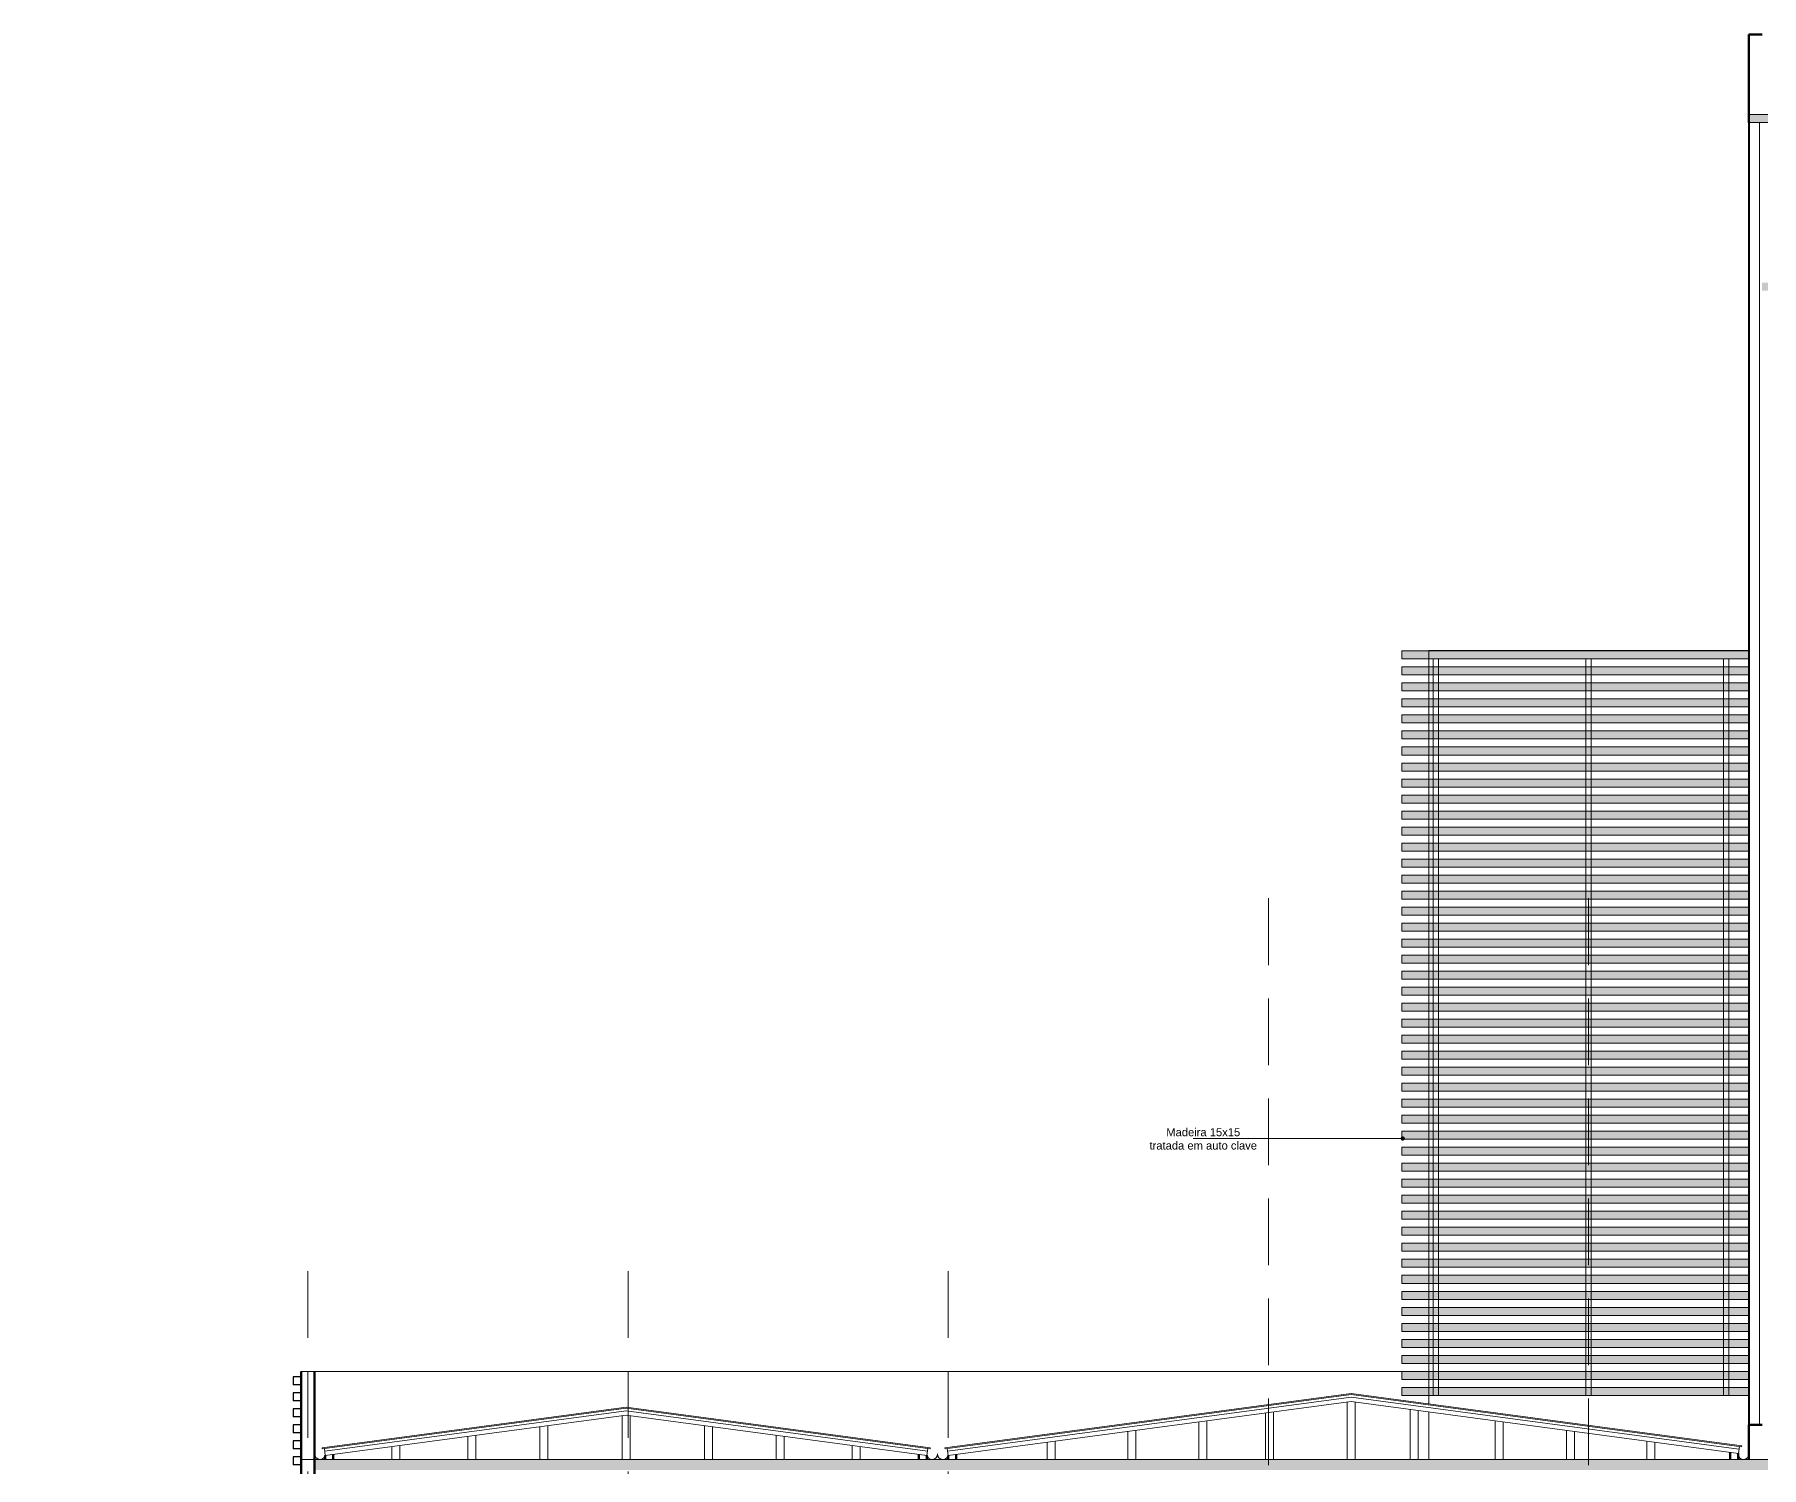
# Model space of a CAD drawing. Header units: millimetres. Extents: x 1135 to 1350, y 205 to 283.
# Drawn here: x 1145.87 to 1178.24, y 228.65 to 255.5 of the extents above; entities that cross this region are included whole.
import ezdxf

# ---------------------------------------------------------------- set-up
doc = ezdxf.new("R2010")
doc.units = ezdxf.units.MM
doc.header["$LTSCALE"] = 10
doc.linetypes.add('DASHED2', pattern=[0.375, 0.25, -0.125])
for name, color, linetype, lineweight in [('cinza 03', 252, 'Continuous', 13), ('COTA', 90, 'Continuous', 9), ('HACHT', 90, 'Continuous', 9), ('linha estutura', 252, 'Continuous', 13), ('PAREDES', 50, 'Continuous', 50), ('PAREDES 2', 50, 'Continuous', 50), ('pn 02', 16, 'Continuous', 20), ('pn 04', 130, 'Continuous', 40), ('PN-01', 90, 'Continuous', 13), ('PN-03', 180, 'Continuous', 30)]:
    doc.layers.add(name, color=color, linetype=linetype, lineweight=lineweight)
doc.styles.get("Standard").update_dxf_attribs({"font": 'simplex.shx'})

msp = doc.modelspace()

# ---------------------------------------------------------------- hatches: boundary and pattern name
at = {"layer": 'cinza 03'}
h = msp.add_hatch(color=256, dxfattribs=at)
h.paths.add_polyline_path([(1177.998, 243.95), (1171.998, 243.95), (1171.998, 243.8), (1177.998, 243.8), (1177.998, 243.804)])
h.paths.add_polyline_path([(1171.998, 243.95), (1171.498, 243.95), (1171.498, 243.8), (1171.998, 243.8)])
h = msp.add_hatch(color=256, dxfattribs=at)
h.paths.add_polyline_path([(1177.998, 243.65), (1171.998, 243.65), (1171.998, 243.5), (1177.998, 243.5), (1177.998, 243.504)])
h.paths.add_polyline_path([(1171.998, 243.65), (1171.498, 243.65), (1171.498, 243.5), (1171.998, 243.5)])
h = msp.add_hatch(color=256, dxfattribs=at)
h.paths.add_polyline_path([(1177.998, 243.35), (1171.998, 243.35), (1171.998, 243.2), (1177.998, 243.2), (1177.998, 243.204)])
h.paths.add_polyline_path([(1171.998, 243.35), (1171.498, 243.35), (1171.498, 243.2), (1171.998, 243.2)])
h = msp.add_hatch(color=256, dxfattribs=at)
h.paths.add_polyline_path([(1177.998, 243.05), (1171.998, 243.05), (1171.998, 242.9), (1177.998, 242.9), (1177.998, 242.904)])
h.paths.add_polyline_path([(1171.998, 243.05), (1171.498, 243.05), (1171.498, 242.9), (1171.998, 242.9)])
h = msp.add_hatch(color=256, dxfattribs=at)
h.paths.add_polyline_path([(1177.998, 242.75), (1171.998, 242.75), (1171.998, 242.6), (1177.998, 242.6), (1177.998, 242.604)])
h.paths.add_polyline_path([(1171.998, 242.75), (1171.498, 242.75), (1171.498, 242.6), (1171.998, 242.6)])
h = msp.add_hatch(color=256, dxfattribs=at)
h.paths.add_polyline_path([(1177.998, 242.45), (1171.998, 242.45), (1171.998, 242.3), (1177.998, 242.3), (1177.998, 242.304)])
h.paths.add_polyline_path([(1171.998, 242.45), (1171.498, 242.45), (1171.498, 242.3), (1171.998, 242.3)])
h = msp.add_hatch(color=256, dxfattribs=at)
h.paths.add_polyline_path([(1177.998, 242.15), (1171.998, 242.15), (1171.998, 242), (1177.998, 242), (1177.998, 242.004)])
h.paths.add_polyline_path([(1171.998, 242.15), (1171.498, 242.15), (1171.498, 242), (1171.998, 242)])
h = msp.add_hatch(color=256, dxfattribs=at)
h.paths.add_polyline_path([(1177.998, 241.85), (1171.998, 241.85), (1171.998, 241.7), (1177.998, 241.7), (1177.998, 241.704)])
h.paths.add_polyline_path([(1171.998, 241.85), (1171.498, 241.85), (1171.498, 241.7), (1171.998, 241.7)])
h = msp.add_hatch(color=256, dxfattribs=at)
h.paths.add_polyline_path([(1177.998, 241.55), (1171.998, 241.55), (1171.998, 241.4), (1177.998, 241.4), (1177.998, 241.404)])
h.paths.add_polyline_path([(1171.998, 241.55), (1171.498, 241.55), (1171.498, 241.4), (1171.998, 241.4)])
h = msp.add_hatch(color=256, dxfattribs=at)
h.paths.add_polyline_path([(1177.998, 241.25), (1171.998, 241.25), (1171.998, 241.1), (1177.998, 241.1), (1177.998, 241.104)])
h.paths.add_polyline_path([(1171.998, 241.25), (1171.498, 241.25), (1171.498, 241.1), (1171.998, 241.1)])
h = msp.add_hatch(color=256, dxfattribs=at)
h.paths.add_polyline_path([(1177.998, 240.95), (1171.998, 240.95), (1171.998, 240.8), (1177.998, 240.8), (1177.998, 240.804)])
h.paths.add_polyline_path([(1171.998, 240.95), (1171.498, 240.95), (1171.498, 240.8), (1171.998, 240.8)])
h = msp.add_hatch(color=256, dxfattribs=at)
h.paths.add_polyline_path([(1177.998, 240.65), (1171.998, 240.65), (1171.998, 240.5), (1177.998, 240.5), (1177.998, 240.504)])
h.paths.add_polyline_path([(1171.998, 240.65), (1171.498, 240.65), (1171.498, 240.5), (1171.998, 240.5)])
h = msp.add_hatch(color=256, dxfattribs=at)
h.paths.add_polyline_path([(1177.998, 240.35), (1171.998, 240.35), (1171.998, 240.2), (1177.998, 240.2), (1177.998, 240.204)])
h.paths.add_polyline_path([(1171.998, 240.35), (1171.498, 240.35), (1171.498, 240.2), (1171.998, 240.2)])
h = msp.add_hatch(color=256, dxfattribs=at)
h.paths.add_polyline_path([(1177.998, 240.05), (1171.998, 240.05), (1171.998, 239.9), (1177.998, 239.9), (1177.998, 239.904)])
h.paths.add_polyline_path([(1171.998, 240.05), (1171.498, 240.05), (1171.498, 239.9), (1171.998, 239.9)])
h = msp.add_hatch(color=256, dxfattribs=at)
h.paths.add_polyline_path([(1177.998, 239.75), (1171.998, 239.75), (1171.998, 239.6), (1177.998, 239.6), (1177.998, 239.604)])
h.paths.add_polyline_path([(1171.998, 239.75), (1171.498, 239.75), (1171.498, 239.6), (1171.998, 239.6)])
h = msp.add_hatch(color=256, dxfattribs=at)
h.paths.add_polyline_path([(1177.998, 239.45), (1171.998, 239.45), (1171.998, 239.3), (1177.998, 239.3), (1177.998, 239.304)])
h.paths.add_polyline_path([(1171.998, 239.45), (1171.498, 239.45), (1171.498, 239.3), (1171.998, 239.3)])
h = msp.add_hatch(color=256, dxfattribs=at)
h.paths.add_polyline_path([(1177.998, 239.15), (1171.998, 239.15), (1171.998, 239), (1177.998, 239), (1177.998, 239.004)])
h.paths.add_polyline_path([(1171.998, 239.15), (1171.498, 239.15), (1171.498, 239), (1171.998, 239)])
h = msp.add_hatch(color=256, dxfattribs=at)
h.paths.add_polyline_path([(1177.998, 238.85), (1171.998, 238.85), (1171.998, 238.7), (1177.998, 238.7), (1177.998, 238.704)])
h.paths.add_polyline_path([(1171.998, 238.85), (1171.498, 238.85), (1171.498, 238.7), (1171.998, 238.7)])
h = msp.add_hatch(color=256, dxfattribs=at)
h.paths.add_polyline_path([(1177.998, 238.55), (1171.998, 238.55), (1171.998, 238.4), (1177.998, 238.4), (1177.998, 238.404)])
h.paths.add_polyline_path([(1171.998, 238.55), (1171.498, 238.55), (1171.498, 238.4), (1171.998, 238.4)])
h = msp.add_hatch(color=256, dxfattribs=at)
h.paths.add_polyline_path([(1177.998, 238.25), (1171.998, 238.25), (1171.998, 238.1), (1177.998, 238.1), (1177.998, 238.104)])
h.paths.add_polyline_path([(1171.998, 238.25), (1171.498, 238.25), (1171.498, 238.1), (1171.998, 238.1)])
h = msp.add_hatch(color=256, dxfattribs=at)
h.paths.add_polyline_path([(1177.998, 237.95), (1171.998, 237.95), (1171.998, 237.8), (1177.998, 237.8), (1177.998, 237.804)])
h.paths.add_polyline_path([(1171.998, 237.95), (1171.498, 237.95), (1171.498, 237.8), (1171.998, 237.8)])
h = msp.add_hatch(color=256, dxfattribs=at)
h.paths.add_polyline_path([(1177.998, 237.65), (1171.998, 237.65), (1171.998, 237.5), (1177.998, 237.5), (1177.998, 237.504)])
h.paths.add_polyline_path([(1171.998, 237.65), (1171.498, 237.65), (1171.498, 237.5), (1171.998, 237.5)])
h = msp.add_hatch(color=256, dxfattribs=at)
h.paths.add_polyline_path([(1177.998, 237.35), (1171.998, 237.35), (1171.998, 237.2), (1177.998, 237.2), (1177.998, 237.204)])
h.paths.add_polyline_path([(1171.998, 237.35), (1171.498, 237.35), (1171.498, 237.2), (1171.998, 237.2)])
h = msp.add_hatch(color=256, dxfattribs=at)
h.paths.add_polyline_path([(1177.998, 237.05), (1171.998, 237.05), (1171.998, 236.9), (1177.998, 236.9), (1177.998, 236.904)])
h.paths.add_polyline_path([(1171.998, 237.05), (1171.498, 237.05), (1171.498, 236.9), (1171.998, 236.9)])
h = msp.add_hatch(color=256, dxfattribs=at)
h.paths.add_polyline_path([(1177.998, 236.75), (1171.998, 236.75), (1171.998, 236.6), (1177.998, 236.6), (1177.998, 236.604)])
h.paths.add_polyline_path([(1171.998, 236.75), (1171.498, 236.75), (1171.498, 236.6), (1171.998, 236.6)])
h = msp.add_hatch(color=256, dxfattribs=at)
h.paths.add_polyline_path([(1177.998, 236.45), (1171.998, 236.45), (1171.998, 236.3), (1177.998, 236.3), (1177.998, 236.304)])
h.paths.add_polyline_path([(1171.998, 236.45), (1171.498, 236.45), (1171.498, 236.3), (1171.998, 236.3)])
h = msp.add_hatch(color=256, dxfattribs=at)
h.paths.add_polyline_path([(1177.998, 236.15), (1171.998, 236.15), (1171.998, 236), (1177.998, 236), (1177.998, 236.004)])
h.paths.add_polyline_path([(1171.998, 236.15), (1171.498, 236.15), (1171.498, 236), (1171.998, 236)])
h = msp.add_hatch(color=256, dxfattribs=at)
h.paths.add_polyline_path([(1177.998, 235.85), (1171.998, 235.85), (1171.998, 235.7), (1177.998, 235.7), (1177.998, 235.704)])
h.paths.add_polyline_path([(1171.998, 235.85), (1171.498, 235.85), (1171.498, 235.7), (1171.998, 235.7)])
h = msp.add_hatch(color=256, dxfattribs=at)
h.paths.add_polyline_path([(1177.998, 235.55), (1171.998, 235.55), (1171.998, 235.4), (1177.998, 235.4), (1177.998, 235.404)])
h.paths.add_polyline_path([(1171.998, 235.55), (1171.498, 235.55), (1171.498, 235.4), (1171.998, 235.4)])
h = msp.add_hatch(color=256, dxfattribs=at)
h.paths.add_polyline_path([(1177.998, 235.25), (1171.998, 235.25), (1171.998, 235.1), (1177.998, 235.1), (1177.998, 235.104)])
h.paths.add_polyline_path([(1171.998, 235.25), (1171.498, 235.25), (1171.498, 235.1), (1171.998, 235.1)])
h = msp.add_hatch(color=256, dxfattribs=at)
h.paths.add_polyline_path([(1177.998, 234.95), (1171.998, 234.95), (1171.998, 234.8), (1177.998, 234.8), (1177.998, 234.804)])
h.paths.add_polyline_path([(1171.998, 234.95), (1171.498, 234.95), (1171.498, 234.8), (1171.998, 234.8)])
h = msp.add_hatch(color=256, dxfattribs=at)
h.paths.add_polyline_path([(1177.998, 234.65), (1171.998, 234.65), (1171.998, 234.5), (1177.998, 234.5), (1177.998, 234.504)])
h.paths.add_polyline_path([(1171.998, 234.65), (1171.498, 234.65), (1171.498, 234.5), (1171.998, 234.5)])
h = msp.add_hatch(color=256, dxfattribs=at)
h.paths.add_polyline_path([(1177.998, 234.35), (1171.998, 234.35), (1171.998, 234.2), (1177.998, 234.2), (1177.998, 234.204)])
h.paths.add_polyline_path([(1171.998, 234.35), (1171.498, 234.35), (1171.498, 234.2), (1171.998, 234.2)])
h = msp.add_hatch(color=256, dxfattribs=at)
h.paths.add_polyline_path([(1177.998, 234.05), (1171.998, 234.05), (1171.998, 233.9), (1177.998, 233.9), (1177.998, 233.904)])
h.paths.add_polyline_path([(1171.998, 234.05), (1171.498, 234.05), (1171.498, 233.9), (1171.998, 233.9)])
h = msp.add_hatch(color=256, dxfattribs=at)
h.paths.add_polyline_path([(1177.998, 233.75), (1171.998, 233.75), (1171.998, 233.6), (1177.998, 233.6), (1177.998, 233.604)])
h.paths.add_polyline_path([(1171.998, 233.75), (1171.498, 233.75), (1171.498, 233.6), (1171.998, 233.6)])
h = msp.add_hatch(color=256, dxfattribs=at)
h.paths.add_polyline_path([(1177.998, 233.45), (1171.998, 233.45), (1171.998, 233.3), (1177.998, 233.3), (1177.998, 233.304)])
h.paths.add_polyline_path([(1171.998, 233.45), (1171.498, 233.45), (1171.498, 233.3), (1171.998, 233.3)])
h = msp.add_hatch(color=256, dxfattribs=at)
h.paths.add_polyline_path([(1177.998, 233.15), (1171.998, 233.15), (1171.998, 233), (1177.998, 233), (1177.998, 233.004)])
h.paths.add_polyline_path([(1171.998, 233.15), (1171.498, 233.15), (1171.498, 233), (1171.998, 233)])
h = msp.add_hatch(color=256, dxfattribs=at)
h.paths.add_polyline_path([(1177.998, 232.85), (1171.998, 232.85), (1171.998, 232.7), (1177.998, 232.7), (1177.998, 232.704)])
h.paths.add_polyline_path([(1171.998, 232.85), (1171.498, 232.85), (1171.498, 232.7), (1171.998, 232.7)])
h = msp.add_hatch(color=256, dxfattribs=at)
h.paths.add_polyline_path([(1177.998, 232.55), (1171.998, 232.55), (1171.998, 232.4), (1177.998, 232.4), (1177.998, 232.404)])
h.paths.add_polyline_path([(1171.998, 232.55), (1171.498, 232.55), (1171.498, 232.4), (1171.998, 232.4)])
h = msp.add_hatch(color=256, dxfattribs=at)
h.paths.add_polyline_path([(1177.998, 232.25), (1171.998, 232.25), (1171.998, 232.1), (1177.998, 232.1), (1177.998, 232.104)])
h.paths.add_polyline_path([(1171.998, 232.25), (1171.498, 232.25), (1171.498, 232.1), (1171.998, 232.1)])
h = msp.add_hatch(color=256, dxfattribs=at)
h.paths.add_polyline_path([(1177.998, 231.95), (1171.998, 231.95), (1171.998, 231.8), (1177.998, 231.8), (1177.998, 231.804)])
h.paths.add_polyline_path([(1171.998, 231.95), (1171.498, 231.95), (1171.498, 231.8), (1171.998, 231.8)])
h = msp.add_hatch(color=256, dxfattribs=at)
h.paths.add_polyline_path([(1177.998, 231.65), (1171.998, 231.65), (1171.998, 231.5), (1177.998, 231.5), (1177.998, 231.504)])
h.paths.add_polyline_path([(1171.998, 231.65), (1171.498, 231.65), (1171.498, 231.5), (1171.998, 231.5)])
h = msp.add_hatch(color=256, dxfattribs=at)
h.paths.add_polyline_path([(1177.998, 231.35), (1171.998, 231.35), (1171.998, 231.2), (1177.998, 231.2), (1177.998, 231.204)])
h.paths.add_polyline_path([(1171.998, 231.35), (1171.498, 231.35), (1171.498, 231.2), (1171.998, 231.2)])
h = msp.add_hatch(color=256, dxfattribs=at)
h.paths.add_polyline_path([(1177.998, 231.05), (1171.998, 231.05), (1171.998, 230.9), (1177.998, 230.9), (1177.998, 230.904)])
h.paths.add_polyline_path([(1171.998, 231.05), (1171.498, 231.05), (1171.498, 230.9), (1171.998, 230.9)])
h = msp.add_hatch(color=256, dxfattribs=at)
h.paths.add_polyline_path([(1177.998, 230.75), (1171.998, 230.75), (1171.998, 230.6), (1177.998, 230.6), (1177.998, 230.604)])
h.paths.add_polyline_path([(1171.998, 230.75), (1171.498, 230.75), (1171.498, 230.6), (1171.998, 230.6)])
h = msp.add_hatch(color=256, dxfattribs=at)
h.paths.add_polyline_path([(1177.998, 230.45), (1171.998, 230.45), (1171.998, 230.3), (1177.998, 230.3), (1177.998, 230.304)])
h.paths.add_polyline_path([(1171.998, 230.45), (1171.498, 230.45), (1171.498, 230.3), (1171.998, 230.3)])
h = msp.add_hatch(color=256, dxfattribs=at)
h.paths.add_polyline_path([(1177.998, 230.15), (1171.998, 230.15), (1171.998, 230), (1177.998, 230), (1177.998, 230.004)])
h.paths.add_polyline_path([(1171.998, 230.15), (1171.498, 230.15), (1171.498, 230), (1171.998, 230)])
at = {"layer": 'HACHT'}
h = msp.add_hatch(color=256, dxfattribs=at)
h.paths.add_polyline_path([(1186.993, 250.85), (1180.993, 250.85), (1180.993, 250.7), (1181.098, 250.7), (1186.993, 250.7)])
h.paths.add_polyline_path([(1180.993, 250.85), (1178.248, 250.85), (1178.248, 250.7), (1180.993, 250.7)])
h.paths.add_polyline_path([(1192.993, 250.85), (1186.993, 250.85), (1186.993, 250.7), (1187.098, 250.7), (1192.993, 250.7)])
h.paths.add_polyline_path([(1198.993, 250.85), (1192.993, 250.85), (1192.993, 250.7), (1193.098, 250.7), (1198.993, 250.7)])
h.paths.add_polyline_path([(1204.993, 250.85), (1198.993, 250.85), (1198.993, 250.7), (1199.098, 250.7), (1204.993, 250.7)])
h.paths.add_polyline_path([(1210.993, 250.85), (1204.993, 250.85), (1204.993, 250.7), (1205.098, 250.7), (1210.993, 250.7)])
h.paths.add_polyline_path([(1178.248, 254), (1177.998, 254), (1177.998, 253.85), (1178.248, 253.85)])
h.paths.add_polyline_path([(1180.993, 254), (1178.357, 254, -0.048802), (1178.337, 254), (1178.248, 254), (1178.248, 253.85), (1180.993, 253.85)])
h.paths.add_polyline_path([(1186.993, 254), (1186.78, 254, -0.048802), (1186.76, 254), (1180.993, 254), (1180.993, 253.85), (1181.098, 253.85), (1186.993, 253.85)])
h.paths.add_polyline_path([(1192.993, 254), (1186.993, 254), (1186.993, 253.85), (1187.098, 253.85), (1192.993, 253.85)])
h.paths.add_polyline_path([(1198.993, 254), (1192.993, 254), (1192.993, 253.85), (1193.098, 253.85), (1198.993, 253.85)])
h.paths.add_polyline_path([(1204.993, 254), (1198.993, 254), (1198.993, 253.85), (1199.098, 253.85), (1204.993, 253.85)])
h.paths.add_polyline_path([(1210.993, 254), (1204.993, 254), (1204.993, 253.85), (1205.098, 253.85), (1210.993, 253.85)])
h.paths.add_polyline_path([(1213.748, 254), (1210.993, 254), (1210.993, 253.85), (1211.098, 253.85), (1213.748, 253.85)])
h.paths.add_polyline_path([(1213.998, 254), (1213.748, 254), (1213.748, 253.85), (1213.998, 253.85)])
h.paths.add_polyline_path([(1211.098, 250.85), (1210.993, 250.85), (1210.993, 250.7), (1211.098, 250.7)])
at = {"layer": 'PN-01'}
h = msp.add_hatch(color=256, dxfattribs=at)
h.paths.add_polyline_path([(1192.993, 228.8), (1186.993, 228.8), (1186.993, 228.6), (1192.993, 228.6)])
h.paths.add_polyline_path([(1186.993, 228.8), (1180.993, 228.8), (1180.993, 228.6), (1186.993, 228.6)])
h.paths.add_polyline_path([(1180.993, 228.8), (1174.993, 228.8), (1174.993, 228.6), (1180.993, 228.6)])
h.paths.add_polyline_path([(1174.993, 228.8), (1168.993, 228.8), (1168.993, 228.6), (1174.993, 228.6)])
h.paths.add_polyline_path([(1168.993, 228.8), (1162.993, 228.8), (1162.993, 228.6), (1168.993, 228.6)])
h.paths.add_polyline_path([(1162.993, 228.8), (1156.993, 228.8), (1156.993, 228.6), (1162.993, 228.6)])
h.paths.add_polyline_path([(1156.993, 228.8), (1151.118, 228.8), (1151.118, 228.6), (1156.993, 228.6)])
h.paths.add_polyline_path([(1150.868, 225.1), (1148.868, 225.1), (1148.868, 224.9), (1150.868, 224.9)])
h.paths.add_polyline_path([(1156.993, 225.1), (1151.118, 225.1), (1151.118, 224.9), (1156.993, 224.9)])
h.paths.add_polyline_path([(1162.993, 225.1), (1156.993, 225.1), (1156.993, 224.9), (1162.993, 224.9)])
h.paths.add_polyline_path([(1168.993, 225.1), (1162.993, 225.1), (1162.993, 224.9), (1168.993, 224.9)])
h.paths.add_polyline_path([(1174.993, 225.1), (1168.993, 225.1), (1168.993, 224.9), (1174.993, 224.9)])
h.paths.add_polyline_path([(1180.993, 225.1), (1174.993, 225.1), (1174.993, 224.9), (1180.993, 224.9)])
h.paths.add_polyline_path([(1186.993, 225.1), (1180.993, 225.1), (1180.993, 224.9), (1186.993, 224.9)])
h.paths.add_polyline_path([(1192.993, 225.1), (1186.993, 225.1), (1186.993, 224.9), (1192.993, 224.9)])
h.paths.add_polyline_path([(1192.993, 220.9), (1186.993, 220.9), (1186.993, 220.7), (1192.993, 220.7)])
h.paths.add_polyline_path([(1186.993, 220.9), (1180.993, 220.9), (1180.993, 220.7), (1186.993, 220.7)])
h.paths.add_polyline_path([(1180.993, 220.9), (1174.993, 220.9), (1174.993, 220.7), (1180.993, 220.7)])
h.paths.add_polyline_path([(1174.993, 220.9), (1168.993, 220.9), (1168.993, 220.7), (1174.993, 220.7)])
h.paths.add_polyline_path([(1168.993, 220.9), (1162.993, 220.9), (1162.993, 220.7), (1168.993, 220.7)])
h.paths.add_polyline_path([(1162.993, 220.9), (1156.993, 220.9), (1156.993, 220.7), (1162.993, 220.7)])
h.paths.add_polyline_path([(1156.993, 220.9), (1150.993, 220.9), (1150.993, 220.2), (1151.118, 220.2), (1151.118, 220.7), (1156.993, 220.7)])
h.paths.add_polyline_path([(1150.993, 220.2), (1145.868, 220.2), (1145.868, 220), (1150.993, 220)])
h.paths.add_polyline_path([(1151.243, 220.2), (1150.993, 220.2), (1150.993, 220), (1151.243, 220)])

# ---------------------------------------------------------------- linework, layer by layer
at = {"layer": 'cinza 03'}
for p, q in [((1171.498, 243.95), (1171.498, 243.8)), ((1171.648, 243.95), (1171.498, 243.95)), ((1171.498, 243.95), (1177.998, 243.95)), ((1171.648, 243.8), (1171.498, 243.8)), ((1171.498, 243.8), (1177.998, 243.8)), ((1172.083, 243.8), (1172.083, 230)), ((1172.183, 243.8), (1172.183, 230)), ((1174.944, 243.8), (1174.944, 230)), ((1175.044, 243.8), (1175.044, 230)), ((1177.527, 243.8), (1177.527, 230)), ((1177.627, 243.8), (1177.627, 230)), ((1171.498, 243.65), (1171.498, 243.5)), ((1171.648, 243.65), (1171.498, 243.65)), ((1171.498, 243.65), (1177.998, 243.65)), ((1171.648, 243.5), (1171.498, 243.5)), ((1171.498, 243.5), (1177.998, 243.5)), ((1171.498, 243.35), (1171.498, 243.2)), ((1171.648, 243.35), (1171.498, 243.35)), ((1171.498, 243.35), (1177.998, 243.35)), ((1171.648, 243.2), (1171.498, 243.2)), ((1171.498, 243.2), (1177.998, 243.2)), ((1171.498, 243.05), (1171.498, 242.9)), ((1171.648, 243.05), (1171.498, 243.05)), ((1171.498, 243.05), (1177.998, 243.05)), ((1171.648, 242.9), (1171.498, 242.9)), ((1171.498, 242.9), (1177.998, 242.9)), ((1171.498, 242.75), (1171.498, 242.6)), ((1171.648, 242.75), (1171.498, 242.75)), ((1171.498, 242.75), (1177.998, 242.75)), ((1171.648, 242.6), (1171.498, 242.6)), ((1171.498, 242.6), (1177.998, 242.6)), ((1171.498, 242.45), (1171.498, 242.3)), ((1171.648, 242.45), (1171.498, 242.45)), ((1171.498, 242.45), (1177.998, 242.45)), ((1171.648, 242.3), (1171.498, 242.3)), ((1171.498, 242.3), (1177.998, 242.3)), ((1171.498, 242.15), (1171.498, 242)), ((1171.648, 242.15), (1171.498, 242.15)), ((1171.498, 242.15), (1177.998, 242.15)), ((1171.648, 242), (1171.498, 242)), ((1171.498, 242), (1177.998, 242)), ((1171.498, 241.85), (1171.498, 241.7)), ((1171.648, 241.85), (1171.498, 241.85)), ((1171.498, 241.85), (1177.998, 241.85)), ((1171.648, 241.7), (1171.498, 241.7)), ((1171.498, 241.7), (1177.998, 241.7)), ((1171.498, 241.55), (1171.498, 241.4)), ((1171.648, 241.55), (1171.498, 241.55)), ((1171.498, 241.55), (1177.998, 241.55)), ((1171.648, 241.4), (1171.498, 241.4)), ((1171.498, 241.4), (1177.998, 241.4)), ((1171.498, 241.25), (1171.498, 241.1)), ((1171.648, 241.25), (1171.498, 241.25)), ((1171.498, 241.25), (1177.998, 241.25)), ((1171.648, 241.1), (1171.498, 241.1)), ((1171.498, 241.1), (1177.998, 241.1)), ((1171.498, 240.95), (1171.498, 240.8)), ((1171.648, 240.95), (1171.498, 240.95)), ((1171.498, 240.95), (1177.998, 240.95)), ((1171.648, 240.8), (1171.498, 240.8)), ((1171.498, 240.8), (1177.998, 240.8)), ((1171.498, 240.65), (1171.498, 240.5)), ((1171.648, 240.65), (1171.498, 240.65)), ((1171.498, 240.65), (1177.998, 240.65)), ((1171.648, 240.5), (1171.498, 240.5)), ((1171.498, 240.5), (1177.998, 240.5)), ((1171.498, 240.35), (1171.498, 240.2)), ((1171.648, 240.35), (1171.498, 240.35)), ((1171.498, 240.35), (1177.998, 240.35)), ((1171.648, 240.2), (1171.498, 240.2)), ((1171.498, 240.2), (1177.998, 240.2)), ((1171.498, 240.05), (1171.498, 239.9)), ((1171.648, 240.05), (1171.498, 240.05)), ((1171.498, 240.05), (1177.998, 240.05)), ((1171.648, 239.9), (1171.498, 239.9)), ((1171.498, 239.9), (1177.998, 239.9)), ((1171.498, 239.75), (1171.498, 239.6)), ((1171.648, 239.75), (1171.498, 239.75)), ((1171.498, 239.75), (1177.998, 239.75)), ((1171.648, 239.6), (1171.498, 239.6)), ((1171.498, 239.6), (1177.998, 239.6)), ((1171.498, 239.45), (1171.498, 239.3)), ((1171.648, 239.45), (1171.498, 239.45)), ((1171.498, 239.45), (1177.998, 239.45)), ((1171.648, 239.3), (1171.498, 239.3)), ((1171.498, 239.3), (1177.998, 239.3)), ((1171.498, 239.15), (1171.498, 239)), ((1171.648, 239.15), (1171.498, 239.15)), ((1171.498, 239.15), (1177.998, 239.15)), ((1171.648, 239), (1171.498, 239)), ((1171.498, 239), (1177.998, 239)), ((1171.498, 238.85), (1171.498, 238.7)), ((1171.648, 238.85), (1171.498, 238.85)), ((1171.498, 238.85), (1177.998, 238.85)), ((1171.648, 238.7), (1171.498, 238.7)), ((1171.498, 238.7), (1177.998, 238.7)), ((1171.498, 238.55), (1171.498, 238.4)), ((1171.648, 238.55), (1171.498, 238.55)), ((1171.498, 238.55), (1177.998, 238.55)), ((1171.648, 238.4), (1171.498, 238.4)), ((1171.498, 238.4), (1177.998, 238.4)), ((1171.498, 238.25), (1171.498, 238.1)), ((1171.648, 238.25), (1171.498, 238.25)), ((1171.498, 238.25), (1177.998, 238.25)), ((1171.648, 238.1), (1171.498, 238.1)), ((1171.498, 238.1), (1177.998, 238.1)), ((1171.498, 237.95), (1171.498, 237.8)), ((1171.648, 237.95), (1171.498, 237.95)), ((1171.498, 237.95), (1177.998, 237.95)), ((1171.648, 237.8), (1171.498, 237.8)), ((1171.498, 237.8), (1177.998, 237.8)), ((1171.498, 237.65), (1171.498, 237.5)), ((1171.648, 237.65), (1171.498, 237.65)), ((1171.498, 237.65), (1177.998, 237.65)), ((1171.648, 237.5), (1171.498, 237.5)), ((1171.498, 237.5), (1177.998, 237.5)), ((1171.498, 237.35), (1171.498, 237.2)), ((1171.648, 237.35), (1171.498, 237.35)), ((1171.498, 237.35), (1177.998, 237.35)), ((1171.648, 237.2), (1171.498, 237.2)), ((1171.498, 237.2), (1177.998, 237.2)), ((1171.498, 237.05), (1171.498, 236.9)), ((1171.648, 237.05), (1171.498, 237.05)), ((1171.498, 237.05), (1177.998, 237.05)), ((1171.648, 236.9), (1171.498, 236.9)), ((1171.498, 236.9), (1177.998, 236.9)), ((1171.498, 236.75), (1171.498, 236.6)), ((1171.648, 236.75), (1171.498, 236.75)), ((1171.498, 236.75), (1177.998, 236.75)), ((1171.648, 236.6), (1171.498, 236.6)), ((1171.498, 236.6), (1177.998, 236.6)), ((1171.498, 236.45), (1171.498, 236.3)), ((1171.648, 236.45), (1171.498, 236.45)), ((1171.498, 236.45), (1177.998, 236.45)), ((1171.648, 236.3), (1171.498, 236.3)), ((1171.498, 236.3), (1177.998, 236.3)), ((1171.498, 236.15), (1171.498, 236)), ((1171.648, 236.15), (1171.498, 236.15)), ((1171.498, 236.15), (1177.998, 236.15)), ((1171.648, 236), (1171.498, 236)), ((1171.498, 236), (1177.998, 236)), ((1171.498, 235.85), (1171.498, 235.7)), ((1171.648, 235.85), (1171.498, 235.85)), ((1171.498, 235.85), (1177.998, 235.85)), ((1171.648, 235.7), (1171.498, 235.7)), ((1171.498, 235.7), (1177.998, 235.7)), ((1171.498, 235.55), (1171.498, 235.4)), ((1171.648, 235.55), (1171.498, 235.55)), ((1171.498, 235.55), (1177.998, 235.55)), ((1171.648, 235.4), (1171.498, 235.4)), ((1171.498, 235.4), (1177.998, 235.4)), ((1171.498, 235.25), (1171.498, 235.1)), ((1171.648, 235.25), (1171.498, 235.25)), ((1171.498, 235.25), (1177.998, 235.25)), ((1171.648, 235.1), (1171.498, 235.1)), ((1171.498, 235.1), (1177.998, 235.1)), ((1171.498, 234.95), (1171.498, 234.8)), ((1171.648, 234.95), (1171.498, 234.95)), ((1171.498, 234.95), (1177.998, 234.95)), ((1171.648, 234.8), (1171.498, 234.8)), ((1171.498, 234.8), (1177.998, 234.8)), ((1171.498, 234.65), (1171.498, 234.5)), ((1171.648, 234.65), (1171.498, 234.65)), ((1171.498, 234.65), (1177.998, 234.65)), ((1171.648, 234.5), (1171.498, 234.5)), ((1171.498, 234.5), (1177.998, 234.5)), ((1171.498, 234.35), (1171.498, 234.2)), ((1171.648, 234.35), (1171.498, 234.35)), ((1171.498, 234.35), (1177.998, 234.35)), ((1171.648, 234.2), (1171.498, 234.2)), ((1171.498, 234.2), (1177.998, 234.2)), ((1171.498, 234.05), (1171.498, 233.9)), ((1171.648, 234.05), (1171.498, 234.05)), ((1171.498, 234.05), (1177.998, 234.05)), ((1171.648, 233.9), (1171.498, 233.9)), ((1171.498, 233.9), (1177.998, 233.9)), ((1171.498, 233.75), (1171.498, 233.6)), ((1171.648, 233.75), (1171.498, 233.75)), ((1171.498, 233.75), (1177.998, 233.75)), ((1171.648, 233.6), (1171.498, 233.6)), ((1171.498, 233.6), (1177.998, 233.6)), ((1171.498, 233.45), (1171.498, 233.3)), ((1171.648, 233.45), (1171.498, 233.45)), ((1171.498, 233.45), (1177.998, 233.45)), ((1171.648, 233.3), (1171.498, 233.3)), ((1171.498, 233.3), (1177.998, 233.3)), ((1171.498, 233.15), (1171.498, 233)), ((1171.648, 233.15), (1171.498, 233.15)), ((1171.498, 233.15), (1177.998, 233.15)), ((1171.648, 233), (1171.498, 233)), ((1171.498, 233), (1177.998, 233)), ((1171.498, 232.85), (1171.498, 232.7)), ((1171.648, 232.85), (1171.498, 232.85)), ((1171.498, 232.85), (1177.998, 232.85)), ((1171.648, 232.7), (1171.498, 232.7)), ((1171.498, 232.7), (1177.998, 232.7)), ((1171.498, 232.55), (1171.498, 232.4)), ((1171.648, 232.55), (1171.498, 232.55)), ((1171.498, 232.55), (1177.998, 232.55)), ((1171.648, 232.4), (1171.498, 232.4)), ((1171.498, 232.4), (1177.998, 232.4)), ((1171.498, 232.25), (1171.498, 232.1)), ((1171.648, 232.25), (1171.498, 232.25)), ((1171.498, 232.25), (1177.998, 232.25)), ((1171.648, 232.1), (1171.498, 232.1)), ((1171.498, 232.1), (1177.998, 232.1)), ((1171.498, 231.95), (1171.498, 231.8)), ((1171.648, 231.95), (1171.498, 231.95)), ((1171.498, 231.95), (1177.998, 231.95)), ((1171.648, 231.8), (1171.498, 231.8)), ((1171.498, 231.8), (1177.998, 231.8)), ((1171.498, 231.65), (1171.498, 231.5)), ((1171.648, 231.65), (1171.498, 231.65)), ((1171.498, 231.65), (1177.998, 231.65)), ((1171.648, 231.5), (1171.498, 231.5)), ((1171.498, 231.5), (1177.998, 231.5)), ((1171.498, 231.35), (1171.498, 231.2)), ((1171.648, 231.35), (1171.498, 231.35)), ((1171.498, 231.35), (1177.998, 231.35)), ((1171.648, 231.2), (1171.498, 231.2)), ((1171.498, 231.2), (1177.998, 231.2)), ((1171.498, 231.05), (1171.498, 230.9)), ((1171.648, 231.05), (1171.498, 231.05)), ((1171.498, 231.05), (1177.998, 231.05)), ((1171.648, 230.9), (1171.498, 230.9)), ((1171.498, 230.9), (1177.998, 230.9)), ((1171.498, 230.75), (1171.498, 230.6)), ((1171.648, 230.75), (1171.498, 230.75)), ((1171.498, 230.75), (1177.998, 230.75)), ((1171.648, 230.6), (1171.498, 230.6)), ((1171.498, 230.6), (1177.998, 230.6)), ((1171.498, 230.45), (1171.498, 230.3)), ((1171.648, 230.45), (1171.498, 230.45)), ((1171.498, 230.45), (1177.998, 230.45)), ((1171.648, 230.3), (1171.498, 230.3)), ((1171.498, 230.3), (1177.998, 230.3)), ((1171.498, 230.15), (1171.498, 230)), ((1171.648, 230.15), (1171.498, 230.15)), ((1171.498, 230.15), (1177.998, 230.15)), ((1171.648, 230), (1171.498, 230)), ((1171.498, 230), (1174.603, 230)), ((1171.498, 230), (1177.998, 230))]:
    msp.add_line(p, q, dxfattribs=at)
at = {"layer": 'COTA'}
msp.add_line((1171.475, 234.814), (1167.584, 234.814), dxfattribs=at)
at = {"layer": 'COTA', "const_width": 0.04}
msp.add_lwpolyline([(1171.512, 234.834, 1), (1171.512, 234.794, 1)], format="xyb", close=True, dxfattribs=at)
at = {"layer": 'linha estutura', "linetype": 'DASHED2', "ltscale": 0.5}
for p, q in [((1168.993, 239.315), (1168.993, 205.118)), ((1174.993, 239.315), (1174.993, 205.118)), ((1150.993, 232.327), (1150.993, 205.118)), ((1156.993, 232.327), (1156.993, 205.118)), ((1162.993, 232.327), (1162.993, 205.118))]:
    msp.add_line(p, q, dxfattribs=at)
at = {"layer": 'PAREDES'}
for p, q in [((1177.998, 229.45), (1178.248, 229.45)), ((1177.998, 229.45), (1177.998, 228.8)), ((1151.318, 228.8), (1151.318, 228.875)), ((1151.468, 228.8), (1151.468, 228.895)), ((1162.443, 228.8), (1162.443, 228.895)), ((1162.593, 228.8), (1162.593, 228.875)), ((1162.993, 228.8), (1162.993, 228.875)), ((1163.143, 228.8), (1163.143, 228.895)), ((1177.648, 228.8), (1177.648, 228.935)), ((1177.798, 228.8), (1177.798, 228.915))]:
    msp.add_line(p, q, dxfattribs=at)
at = {"layer": 'PAREDES 2'}
for p, q in [((1177.998, 255.5), (1177.998, 254)), ((1178.248, 255.5), (1177.998, 255.5)), ((1177.998, 254), (1177.998, 253.85)), ((1150.868, 230.45), (1150.868, 220.2)), ((1151.118, 220.9), (1151.118, 230.45))]:
    msp.add_line(p, q, dxfattribs=at)
at = {"layer": 'pn 02'}
for p, q in [((1177.998, 254), (1213.998, 254)), ((1213.998, 253.85), (1177.998, 253.85)), ((1178.198, 253.85), (1178.198, 235.1)), ((1178.198, 235.1), (1178.198, 229.45)), ((1150.868, 230.45), (1171.998, 230.45)), ((1170.543, 230.035), (1162.931, 229.018)), ((1170.543, 230.014), (1162.934, 228.999)), ((1170.543, 229.964), (1162.983, 228.955)), ((1170.543, 229.883), (1162.993, 228.875)), ((1170.47, 228.8), (1170.47, 229.874)), ((1170.543, 230.035), (1177.865, 229.057)), ((1170.543, 230.014), (1177.863, 229.037)), ((1170.543, 229.964), (1177.814, 228.993)), ((1170.543, 229.883), (1177.804, 228.914)), ((1170.62, 228.8), (1170.62, 229.873)), ((1156.956, 229.779), (1151.257, 229.018)), ((1156.956, 229.759), (1151.259, 228.999)), ((1156.956, 229.709), (1151.308, 228.955)), ((1156.956, 229.628), (1151.318, 228.875)), ((1156.956, 229.628), (1151.318, 228.875)), ((1156.88, 228.8), (1156.88, 229.621)), ((1156.956, 229.779), (1162.655, 229.018)), ((1156.956, 229.759), (1162.653, 228.999)), ((1156.956, 229.709), (1162.604, 228.955)), ((1156.956, 229.628), (1162.593, 228.875)), ((1157.03, 228.8), (1157.03, 229.615)), ((1167.691, 228.8), (1167.691, 229.503)), ((1167.841, 228.8), (1167.841, 229.523)), ((1168.937, 228.8), (1168.937, 229.669)), ((1169.087, 228.8), (1169.087, 229.689)), ((1171.65, 228.8), (1171.65, 229.736)), ((1171.8, 228.8), (1171.8, 229.716)), ((1173.245, 228.8), (1173.245, 229.523)), ((1173.395, 228.8), (1173.395, 229.503)), ((1153.991, 228.8), (1153.991, 229.232)), ((1154.141, 228.8), (1154.141, 229.252)), ((1155.338, 228.8), (1155.338, 229.412)), ((1155.488, 228.8), (1155.488, 229.432)), ((1158.424, 228.8), (1158.424, 229.432)), ((1158.574, 228.8), (1158.574, 229.412)), ((1159.771, 228.8), (1159.771, 229.252)), ((1159.921, 228.8), (1159.921, 229.232)), ((1166.357, 228.8), (1166.357, 229.324)), ((1166.507, 228.8), (1166.507, 229.344)), ((1174.579, 228.8), (1174.579, 229.344)), ((1174.729, 228.8), (1174.729, 229.324)), ((1151.257, 229.018), (1151.259, 228.999)), ((1151.318, 228.875), (1151.301, 229.004)), ((1152.567, 228.8), (1152.567, 229.042)), ((1152.717, 228.8), (1152.717, 229.062)), ((1161.195, 228.8), (1161.195, 229.062)), ((1161.345, 228.8), (1161.345, 229.042)), ((1162.593, 228.875), (1162.611, 229.004)), ((1162.655, 229.018), (1162.653, 228.999)), ((1162.931, 229.018), (1162.934, 228.999)), ((1162.993, 228.875), (1162.976, 229.004)), ((1164.847, 228.8), (1164.847, 229.123)), ((1164.997, 228.8), (1164.997, 229.143)), ((1176.09, 228.8), (1176.09, 229.143)), ((1176.24, 228.8), (1176.24, 229.123)), ((1177.804, 228.914), (1177.821, 229.043)), ((1177.865, 229.057), (1177.863, 229.037)), ((1150.868, 228.8), (1217.143, 228.8))]:
    msp.add_line(p, q, dxfattribs=at)
for centre, start, end in [((1151.218, 228.9), 178.2522, 356.5654), ((1162.693, 228.9), 183.4346, 1.7478), ((1162.893, 228.9), 178.2522, 356.5654), ((1177.898, 228.9), 183.4346, 1.7478)]:
    msp.add_arc(centre, 0.1, start, end, dxfattribs=at)
at = {"layer": 'pn 04'}
for p, q in [((1177.998, 253.85), (1177.998, 235.1)), ((1177.998, 235.1), (1177.998, 229.45))]:
    msp.add_line(p, q, dxfattribs=at)
at = {"layer": 'PN-01'}
for p, q in [((1177.998, 243.956), (1171.998, 243.956)), ((1171.998, 243.95), (1171.998, 229.84)), ((1171.998, 229.689), (1171.998, 228.8))]:
    msp.add_line(p, q, dxfattribs=at)
at = {"layer": 'PN-03'}
for p, q in [((1150.718, 230.35), (1150.718, 230.2)), ((1150.868, 230.35), (1150.718, 230.35)), ((1150.868, 230.2), (1150.718, 230.2)), ((1150.718, 230.05), (1150.718, 229.9)), ((1150.868, 230.05), (1150.718, 230.05)), ((1150.868, 229.9), (1150.718, 229.9)), ((1150.718, 229.75), (1150.718, 229.6)), ((1150.868, 229.75), (1150.718, 229.75)), ((1150.868, 229.6), (1150.718, 229.6)), ((1150.718, 229.45), (1150.718, 229.3)), ((1150.868, 229.45), (1150.718, 229.45)), ((1150.868, 229.3), (1150.718, 229.3)), ((1150.718, 229.15), (1150.718, 229)), ((1150.868, 229.15), (1150.718, 229.15)), ((1150.868, 229), (1150.718, 229)), ((1150.718, 228.85), (1150.718, 228.7)), ((1150.868, 228.85), (1150.718, 228.85)), ((1150.868, 228.7), (1150.718, 228.7))]:
    msp.add_line(p, q, dxfattribs=at)

# ---------------------------------------------------------------- texts
at = {"layer": 'COTA', "insert": (1167.773, 235.007), "char_height": 0.15, "width": 3.564, "attachment_point": 2}
msp.add_mtext('{\\fArial|b0|i0|c0|p34;Madeira 15x15\\Ptratada em auto clave}', dxfattribs=at)

doc.saveas('drawing.dxf')
